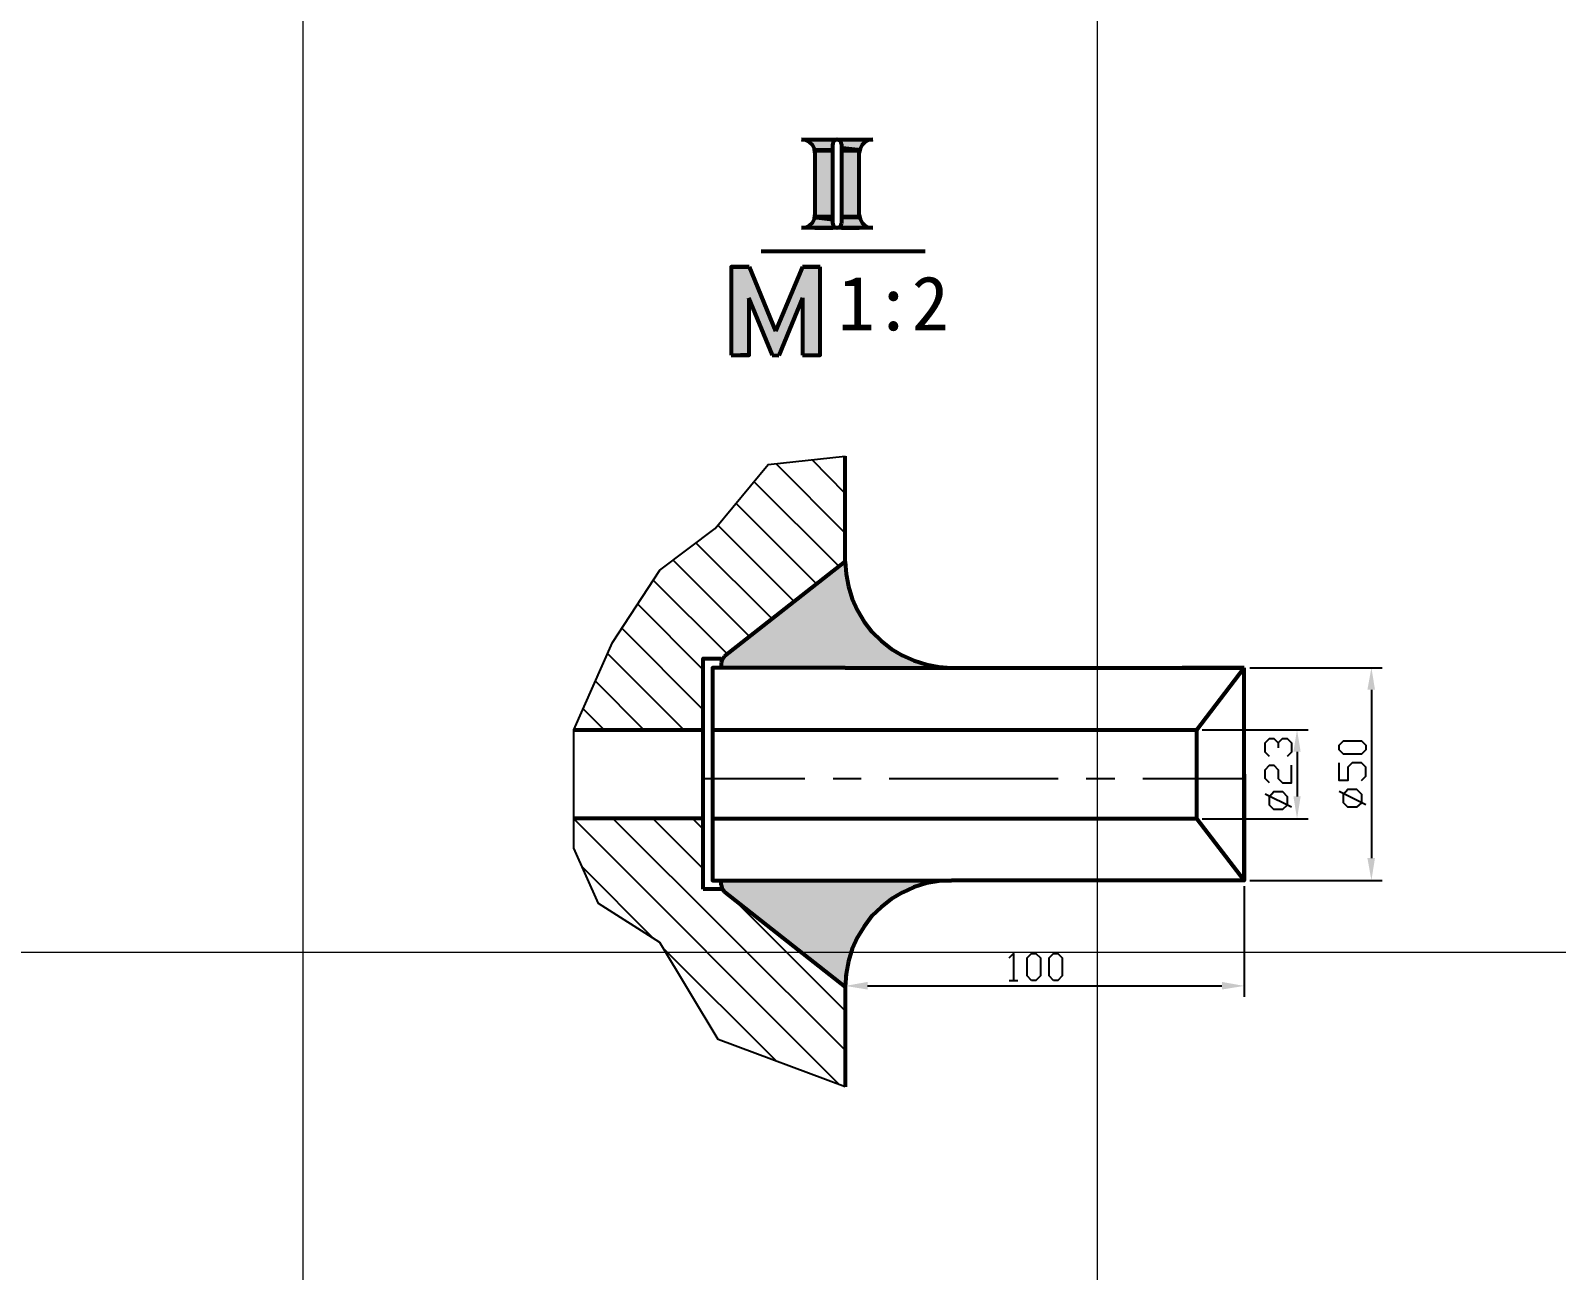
# Model space of a CAD drawing. Header units: millimetres. Extents: x 0 to 841, y 0 to 1189.
# Drawn here: x 391.6 to 553.2, y 798.6 to 929.9 of the extents above; entities that cross this region are included whole.
import ezdxf

# ---------------------------------------------------------------- set-up
doc = ezdxf.new("R2010")
doc.units = ezdxf.units.MM
doc.layers.add('C00-00-00', color=7, linetype='Continuous')
doc.layers.add('CBF-BF-BF', color=7, linetype='Continuous', true_color=0xbfbfbf)

msp = doc.modelspace()

# ---------------------------------------------------------------- hatches: boundary and pattern name
at = {"layer": 'C00-00-00'}
h = msp.add_hatch(color=256, dxfattribs=at)
h.dxf.hatch_style = 2
h.paths.add_polyline_path([(473.286667, 918.363106), (476.969667, 918.363106), (473.371333, 918.363106)])
h = msp.add_hatch(color=256, dxfattribs=at)
h.dxf.hatch_style = 2
h.paths.add_polyline_path([(473.286667, 918.363106), (477.054333, 918.363106), (476.969667, 918.363106)])
h = msp.add_hatch(color=256, dxfattribs=at)
h.dxf.hatch_style = 2
h.paths.add_polyline_path([(473.371333, 918.363106), (476.927333, 918.363106), (473.540667, 918.363106)])
h = msp.add_hatch(color=256, dxfattribs=at)
h.dxf.hatch_style = 2
h.paths.add_polyline_path([(473.371333, 918.363106), (476.969667, 918.363106), (476.927333, 918.363106)])
h = msp.add_hatch(color=256, dxfattribs=at)
h.dxf.hatch_style = 2
h.paths.add_polyline_path([(473.540667, 918.363106), (476.885, 918.363106), (473.583, 918.363106)])
h = msp.add_hatch(color=256, dxfattribs=at)
h.dxf.hatch_style = 2
h.paths.add_polyline_path([(473.540667, 918.363106), (476.927333, 918.363106), (476.885, 918.363106)])
h = msp.add_hatch(color=256, dxfattribs=at)
h.dxf.hatch_style = 2
h.paths.add_polyline_path([(473.583, 918.363106), (476.800333, 918.320772), (473.71, 918.320772)])
h = msp.add_hatch(color=256, dxfattribs=at)
h.dxf.hatch_style = 2
h.paths.add_polyline_path([(473.583, 918.363106), (476.885, 918.363106), (476.800333, 918.320772)])
h = msp.add_hatch(color=256, dxfattribs=at)
h.dxf.hatch_style = 2
h.paths.add_polyline_path([(473.71, 918.320772), (476.800333, 918.278439), (473.794667, 918.278439)])
h = msp.add_hatch(color=256, dxfattribs=at)
h.dxf.hatch_style = 2
h.paths.add_polyline_path([(473.71, 918.320772), (476.800333, 918.320772), (476.800333, 918.278439)])
h = msp.add_hatch(color=256, dxfattribs=at)
h.dxf.hatch_style = 2
h.paths.add_polyline_path([(473.794667, 918.278439), (476.758, 918.278439), (473.837, 918.278439)])
h = msp.add_hatch(color=256, dxfattribs=at)
h.dxf.hatch_style = 2
h.paths.add_polyline_path([(473.794667, 918.278439), (476.800333, 918.278439), (476.758, 918.278439)])
h = msp.add_hatch(color=256, dxfattribs=at)
h.dxf.hatch_style = 2
h.paths.add_polyline_path([(473.837, 918.278439), (476.673333, 918.193772), (473.964, 918.193772)])
h = msp.add_hatch(color=256, dxfattribs=at)
h.dxf.hatch_style = 2
h.paths.add_polyline_path([(473.837, 918.278439), (476.758, 918.278439), (476.673333, 918.193772)])
h = msp.add_hatch(color=256, dxfattribs=at)
h.dxf.hatch_style = 2
h.paths.add_polyline_path([(473.964, 918.193772), (476.673333, 918.193772), (474.006333, 918.193772)])
h = msp.add_hatch(color=256, dxfattribs=at)
h.dxf.hatch_style = 2
h.paths.add_polyline_path([(473.964, 918.193772), (476.673333, 918.193772)])
h = msp.add_hatch(color=256, dxfattribs=at)
h.dxf.hatch_style = 2
h.paths.add_polyline_path([(474.006333, 918.193772), (476.631, 918.151439), (474.048667, 918.151439)])
h = msp.add_hatch(color=256, dxfattribs=at)
h.dxf.hatch_style = 2
h.paths.add_polyline_path([(474.006333, 918.193772), (476.673333, 918.193772), (476.631, 918.151439)])
h = msp.add_hatch(color=256, dxfattribs=at)
h.dxf.hatch_style = 2
h.paths.add_polyline_path([(474.048667, 918.151439), (476.588667, 918.066772), (474.175667, 918.066772)])
h = msp.add_hatch(color=256, dxfattribs=at)
h.dxf.hatch_style = 2
h.paths.add_polyline_path([(474.048667, 918.151439), (476.631, 918.151439), (476.588667, 918.066772)])
h = msp.add_hatch(color=256, dxfattribs=at)
h.dxf.hatch_style = 2
h.paths.add_polyline_path([(474.175667, 918.066772), (476.588667, 918.066772), (474.218, 918.066772)])
h = msp.add_hatch(color=256, dxfattribs=at)
h.dxf.hatch_style = 2
h.paths.add_polyline_path([(474.175667, 918.066772), (476.588667, 918.066772)])
h = msp.add_hatch(color=256, dxfattribs=at)
h.dxf.hatch_style = 2
h.paths.add_polyline_path([(474.218, 918.066772), (476.588667, 917.982106), (474.260333, 917.982106)])
h = msp.add_hatch(color=256, dxfattribs=at)
h.dxf.hatch_style = 2
h.paths.add_polyline_path([(474.218, 918.066772), (476.588667, 918.066772), (476.588667, 917.982106)])
h = msp.add_hatch(color=256, dxfattribs=at)
h.dxf.hatch_style = 2
h.paths.add_polyline_path([(474.260333, 917.982106), (476.588667, 917.897439), (474.345, 917.897439)])
h = msp.add_hatch(color=256, dxfattribs=at)
h.dxf.hatch_style = 2
h.paths.add_polyline_path([(474.260333, 917.982106), (476.588667, 917.982106), (476.588667, 917.897439)])
h = msp.add_hatch(color=256, dxfattribs=at)
h.dxf.hatch_style = 2
h.paths.add_polyline_path([(474.345, 917.897439), (476.588667, 917.897439), (474.387333, 917.897439)])
h = msp.add_hatch(color=256, dxfattribs=at)
h.dxf.hatch_style = 2
h.paths.add_polyline_path([(474.345, 917.897439), (476.588667, 917.897439)])
h = msp.add_hatch(color=256, dxfattribs=at)
h.dxf.hatch_style = 2
h.paths.add_polyline_path([(474.387333, 917.897439), (476.588667, 917.685772), (474.514333, 917.685772)])
h = msp.add_hatch(color=256, dxfattribs=at)
h.dxf.hatch_style = 2
h.paths.add_polyline_path([(474.387333, 917.897439), (476.588667, 917.897439), (476.588667, 917.685772)])
h = msp.add_hatch(color=256, dxfattribs=at)
h.dxf.hatch_style = 2
h.paths.add_polyline_path([(474.514333, 917.685772), (476.588667, 917.474106), (474.599, 917.474106)])
h = msp.add_hatch(color=256, dxfattribs=at)
h.dxf.hatch_style = 2
h.paths.add_polyline_path([(474.514333, 917.685772), (476.588667, 917.685772), (476.588667, 917.474106)])
h = msp.add_hatch(color=256, dxfattribs=at)
h.dxf.hatch_style = 2
h.paths.add_polyline_path([(477.054333, 918.363106), (480.737333, 918.363106), (477.139, 918.363106)])
h = msp.add_hatch(color=256, dxfattribs=at)
h.dxf.hatch_style = 2
h.paths.add_polyline_path([(477.054333, 918.363106), (480.822, 918.363106), (480.737333, 918.363106)])
h = msp.add_hatch(color=256, dxfattribs=at)
h.dxf.hatch_style = 2
h.paths.add_polyline_path([(477.139, 918.363106), (480.568, 918.363106), (477.181333, 918.363106)])
h = msp.add_hatch(color=256, dxfattribs=at)
h.dxf.hatch_style = 2
h.paths.add_polyline_path([(477.139, 918.363106), (480.737333, 918.363106), (480.568, 918.363106)])
h = msp.add_hatch(color=256, dxfattribs=at)
h.dxf.hatch_style = 2
h.paths.add_polyline_path([(477.181333, 918.363106), (480.525667, 918.363106), (477.223667, 918.363106)])
h = msp.add_hatch(color=256, dxfattribs=at)
h.dxf.hatch_style = 2
h.paths.add_polyline_path([(477.181333, 918.363106), (480.568, 918.363106), (480.525667, 918.363106)])
h = msp.add_hatch(color=256, dxfattribs=at)
h.dxf.hatch_style = 2
h.paths.add_polyline_path([(477.223667, 918.363106), (480.398667, 918.320772), (477.266, 918.320772)])
h = msp.add_hatch(color=256, dxfattribs=at)
h.dxf.hatch_style = 2
h.paths.add_polyline_path([(477.223667, 918.363106), (480.525667, 918.363106), (480.398667, 918.320772)])
h = msp.add_hatch(color=256, dxfattribs=at)
h.dxf.hatch_style = 2
h.paths.add_polyline_path([(477.266, 918.320772), (480.314, 918.278439), (477.308333, 918.278439)])
h = msp.add_hatch(color=256, dxfattribs=at)
h.dxf.hatch_style = 2
h.paths.add_polyline_path([(477.266, 918.320772), (480.398667, 918.320772), (480.314, 918.278439)])
h = msp.add_hatch(color=256, dxfattribs=at)
h.dxf.hatch_style = 2
h.paths.add_polyline_path([(477.308333, 918.278439), (480.271667, 918.278439), (477.350667, 918.278439)])
h = msp.add_hatch(color=256, dxfattribs=at)
h.dxf.hatch_style = 2
h.paths.add_polyline_path([(477.308333, 918.278439), (480.314, 918.278439), (480.271667, 918.278439)])
h = msp.add_hatch(color=256, dxfattribs=at)
h.dxf.hatch_style = 2
h.paths.add_polyline_path([(477.350667, 918.278439), (480.144667, 918.193772), (477.393, 918.193772)])
h = msp.add_hatch(color=256, dxfattribs=at)
h.dxf.hatch_style = 2
h.paths.add_polyline_path([(477.350667, 918.278439), (480.271667, 918.278439), (480.144667, 918.193772)])
h = msp.add_hatch(color=256, dxfattribs=at)
h.dxf.hatch_style = 2
h.paths.add_polyline_path([(477.393, 918.193772), (480.102333, 918.193772), (477.435333, 918.193772)])
h = msp.add_hatch(color=256, dxfattribs=at)
h.dxf.hatch_style = 2
h.paths.add_polyline_path([(477.393, 918.193772), (480.144667, 918.193772), (480.102333, 918.193772)])
h = msp.add_hatch(color=256, dxfattribs=at)
h.dxf.hatch_style = 2
h.paths.add_polyline_path([(477.435333, 918.193772), (480.017667, 918.151439), (477.435333, 918.151439)])
h = msp.add_hatch(color=256, dxfattribs=at)
h.dxf.hatch_style = 2
h.paths.add_polyline_path([(477.435333, 918.193772), (480.102333, 918.193772), (480.017667, 918.151439)])
h = msp.add_hatch(color=256, dxfattribs=at)
h.dxf.hatch_style = 2
h.paths.add_polyline_path([(477.435333, 918.151439), (479.933, 918.066772), (477.477667, 918.066772)])
h = msp.add_hatch(color=256, dxfattribs=at)
h.dxf.hatch_style = 2
h.paths.add_polyline_path([(477.435333, 918.151439), (480.017667, 918.151439), (479.933, 918.066772)])
h = msp.add_hatch(color=256, dxfattribs=at)
h.dxf.hatch_style = 2
h.paths.add_polyline_path([(477.477667, 918.066772), (479.890667, 918.066772)])
h = msp.add_hatch(color=256, dxfattribs=at)
h.dxf.hatch_style = 2
h.paths.add_polyline_path([(477.477667, 918.066772), (479.933, 918.066772), (479.890667, 918.066772)])
h = msp.add_hatch(color=256, dxfattribs=at)
h.dxf.hatch_style = 2
h.paths.add_polyline_path([(477.477667, 918.066772), (479.848333, 917.982106), (477.52, 917.982106)])
h = msp.add_hatch(color=256, dxfattribs=at)
h.dxf.hatch_style = 2
h.paths.add_polyline_path([(477.477667, 918.066772), (479.890667, 918.066772), (479.848333, 917.982106)])
h = msp.add_hatch(color=256, dxfattribs=at)
h.dxf.hatch_style = 2
h.paths.add_polyline_path([(477.52, 917.982106), (479.763667, 917.897439), (477.52, 917.897439)])
h = msp.add_hatch(color=256, dxfattribs=at)
h.dxf.hatch_style = 2
h.paths.add_polyline_path([(477.52, 917.982106), (479.848333, 917.982106), (479.763667, 917.897439)])
h = msp.add_hatch(color=256, dxfattribs=at)
h.dxf.hatch_style = 2
h.paths.add_polyline_path([(477.52, 917.897439), (479.721333, 917.897439)])
h = msp.add_hatch(color=256, dxfattribs=at)
h.dxf.hatch_style = 2
h.paths.add_polyline_path([(477.52, 917.897439), (479.763667, 917.897439), (479.721333, 917.897439)])
h = msp.add_hatch(color=256, dxfattribs=at)
h.dxf.hatch_style = 2
h.paths.add_polyline_path([(477.52, 917.897439), (479.594333, 917.685772), (477.52, 917.685772)])
h = msp.add_hatch(color=256, dxfattribs=at)
h.dxf.hatch_style = 2
h.paths.add_polyline_path([(477.52, 917.897439), (479.721333, 917.897439), (479.594333, 917.685772)])
h = msp.add_hatch(color=256, dxfattribs=at)
h.dxf.hatch_style = 2
h.paths.add_polyline_path([(477.52, 917.685772), (479.467333, 917.474106), (477.52, 917.474106)])
h = msp.add_hatch(color=256, dxfattribs=at)
h.dxf.hatch_style = 2
h.paths.add_polyline_path([(477.52, 917.685772), (479.594333, 917.685772), (479.467333, 917.474106)])
h = msp.add_hatch(color=256, dxfattribs=at)
h.dxf.hatch_style = 2
h.paths.add_polyline_path([(474.599, 917.474106), (476.588667, 917.220106), (474.683667, 917.220106)])
h = msp.add_hatch(color=256, dxfattribs=at)
h.dxf.hatch_style = 2
h.paths.add_polyline_path([(474.599, 917.474106), (476.588667, 917.474106), (476.588667, 917.220106)])
h = msp.add_hatch(color=256, dxfattribs=at)
h.dxf.hatch_style = 2
h.paths.add_polyline_path([(474.683667, 917.220106), (476.588667, 916.966106), (474.683667, 916.966106)])
h = msp.add_hatch(color=256, dxfattribs=at)
h.dxf.hatch_style = 2
h.paths.add_polyline_path([(474.683667, 917.220106), (476.588667, 917.220106), (476.588667, 916.966106)])
h = msp.add_hatch(color=256, dxfattribs=at)
h.dxf.hatch_style = 2
h.paths.add_polyline_path([(474.683667, 916.966106), (476.588667, 910.404439), (474.683667, 910.404439)])
h = msp.add_hatch(color=256, dxfattribs=at)
h.dxf.hatch_style = 2
h.paths.add_polyline_path([(474.683667, 916.966106), (476.588667, 916.966106), (476.588667, 910.404439)])
h = msp.add_hatch(color=256, dxfattribs=at)
h.dxf.hatch_style = 2
h.paths.add_polyline_path([(477.52, 917.474106), (479.425, 917.220106), (477.52, 917.220106)])
h = msp.add_hatch(color=256, dxfattribs=at)
h.dxf.hatch_style = 2
h.paths.add_polyline_path([(477.52, 917.474106), (479.467333, 917.474106), (479.425, 917.220106)])
h = msp.add_hatch(color=256, dxfattribs=at)
h.dxf.hatch_style = 2
h.paths.add_polyline_path([(477.52, 917.220106), (479.382667, 916.966106), (477.52, 916.966106)])
h = msp.add_hatch(color=256, dxfattribs=at)
h.dxf.hatch_style = 2
h.paths.add_polyline_path([(477.52, 917.220106), (479.425, 917.220106), (479.382667, 916.966106)])
h = msp.add_hatch(color=256, dxfattribs=at)
h.dxf.hatch_style = 2
h.paths.add_polyline_path([(477.52, 916.966106), (479.382667, 910.404439), (477.52, 910.404439)])
h = msp.add_hatch(color=256, dxfattribs=at)
h.dxf.hatch_style = 2
h.paths.add_polyline_path([(477.52, 916.966106), (479.382667, 916.966106), (479.382667, 910.404439)])
h = msp.add_hatch(color=256, dxfattribs=at)
h.dxf.hatch_style = 2
h.paths.add_polyline_path([(474.514333, 909.684772), (476.588667, 909.515439), (474.387333, 909.515439)])
h = msp.add_hatch(color=256, dxfattribs=at)
h.dxf.hatch_style = 2
h.paths.add_polyline_path([(474.599, 909.938772), (476.588667, 909.684772), (474.514333, 909.684772)])
h = msp.add_hatch(color=256, dxfattribs=at)
h.dxf.hatch_style = 2
h.paths.add_polyline_path([(474.514333, 909.684772), (476.588667, 909.684772), (476.588667, 909.515439)])
h = msp.add_hatch(color=256, dxfattribs=at)
h.dxf.hatch_style = 2
h.paths.add_polyline_path([(474.683667, 910.150439), (476.588667, 909.938772), (474.599, 909.938772)])
h = msp.add_hatch(color=256, dxfattribs=at)
h.dxf.hatch_style = 2
h.paths.add_polyline_path([(474.599, 909.938772), (476.588667, 909.938772), (476.588667, 909.684772)])
h = msp.add_hatch(color=256, dxfattribs=at)
h.dxf.hatch_style = 2
h.paths.add_polyline_path([(474.683667, 910.404439), (476.588667, 910.150439), (474.683667, 910.150439)])
h = msp.add_hatch(color=256, dxfattribs=at)
h.dxf.hatch_style = 2
h.paths.add_polyline_path([(474.683667, 910.404439), (476.588667, 910.404439), (476.588667, 910.150439)])
h = msp.add_hatch(color=256, dxfattribs=at)
h.dxf.hatch_style = 2
h.paths.add_polyline_path([(474.683667, 910.150439), (476.588667, 910.150439), (476.588667, 909.938772)])
h = msp.add_hatch(color=256, dxfattribs=at)
h.dxf.hatch_style = 2
h.paths.add_polyline_path([(477.52, 910.404439), (479.425, 910.150439), (477.52, 910.150439)])
h = msp.add_hatch(color=256, dxfattribs=at)
h.dxf.hatch_style = 2
h.paths.add_polyline_path([(477.52, 910.404439), (479.382667, 910.404439), (479.425, 910.150439)])
h = msp.add_hatch(color=256, dxfattribs=at)
h.dxf.hatch_style = 2
h.paths.add_polyline_path([(477.52, 910.150439), (479.467333, 909.938772), (477.52, 909.938772)])
h = msp.add_hatch(color=256, dxfattribs=at)
h.dxf.hatch_style = 2
h.paths.add_polyline_path([(477.52, 910.150439), (479.425, 910.150439), (479.467333, 909.938772)])
h = msp.add_hatch(color=256, dxfattribs=at)
h.dxf.hatch_style = 2
h.paths.add_polyline_path([(477.52, 909.938772), (479.594333, 909.684772), (477.52, 909.684772)])
h = msp.add_hatch(color=256, dxfattribs=at)
h.dxf.hatch_style = 2
h.paths.add_polyline_path([(477.52, 909.938772), (479.467333, 909.938772), (479.594333, 909.684772)])
h = msp.add_hatch(color=256, dxfattribs=at)
h.dxf.hatch_style = 2
h.paths.add_polyline_path([(477.52, 909.684772), (479.721333, 909.515439), (477.52, 909.515439)])
h = msp.add_hatch(color=256, dxfattribs=at)
h.dxf.hatch_style = 2
h.paths.add_polyline_path([(477.52, 909.684772), (479.594333, 909.684772), (479.721333, 909.515439)])
h = msp.add_hatch(color=256, dxfattribs=at)
h.dxf.hatch_style = 2
h.paths.add_polyline_path([(473.371333, 909.007439), (477.054333, 909.007439), (473.286667, 909.007439)])
h = msp.add_hatch(color=256, dxfattribs=at)
h.dxf.hatch_style = 2
h.paths.add_polyline_path([(473.540667, 909.007439), (476.969667, 909.007439), (473.371333, 909.007439)])
h = msp.add_hatch(color=256, dxfattribs=at)
h.dxf.hatch_style = 2
h.paths.add_polyline_path([(473.371333, 909.007439), (476.969667, 909.007439), (477.054333, 909.007439)])
h = msp.add_hatch(color=256, dxfattribs=at)
h.dxf.hatch_style = 2
h.paths.add_polyline_path([(473.583, 909.007439), (476.927333, 909.007439), (473.540667, 909.007439)])
h = msp.add_hatch(color=256, dxfattribs=at)
h.dxf.hatch_style = 2
h.paths.add_polyline_path([(473.540667, 909.007439), (476.927333, 909.007439), (476.969667, 909.007439)])
h = msp.add_hatch(color=256, dxfattribs=at)
h.dxf.hatch_style = 2
h.paths.add_polyline_path([(473.71, 909.049772), (476.885, 909.007439), (473.583, 909.007439)])
h = msp.add_hatch(color=256, dxfattribs=at)
h.dxf.hatch_style = 2
h.paths.add_polyline_path([(473.583, 909.007439), (476.885, 909.007439), (476.927333, 909.007439)])
h = msp.add_hatch(color=256, dxfattribs=at)
h.dxf.hatch_style = 2
h.paths.add_polyline_path([(473.794667, 909.092106), (476.800333, 909.049772), (473.71, 909.049772)])
h = msp.add_hatch(color=256, dxfattribs=at)
h.dxf.hatch_style = 2
h.paths.add_polyline_path([(473.71, 909.049772), (476.800333, 909.049772), (476.885, 909.007439)])
h = msp.add_hatch(color=256, dxfattribs=at)
h.dxf.hatch_style = 2
h.paths.add_polyline_path([(473.837, 909.092106), (476.800333, 909.092106), (473.794667, 909.092106)])
h = msp.add_hatch(color=256, dxfattribs=at)
h.dxf.hatch_style = 2
h.paths.add_polyline_path([(473.794667, 909.092106), (476.800333, 909.092106), (476.800333, 909.049772)])
h = msp.add_hatch(color=256, dxfattribs=at)
h.dxf.hatch_style = 2
h.paths.add_polyline_path([(473.964, 909.176772), (476.758, 909.092106), (473.837, 909.092106)])
h = msp.add_hatch(color=256, dxfattribs=at)
h.dxf.hatch_style = 2
h.paths.add_polyline_path([(473.837, 909.092106), (476.758, 909.092106), (476.800333, 909.092106)])
h = msp.add_hatch(color=256, dxfattribs=at)
h.dxf.hatch_style = 2
h.paths.add_polyline_path([(474.006333, 909.176772), (476.673333, 909.176772), (473.964, 909.176772)])
h = msp.add_hatch(color=256, dxfattribs=at)
h.dxf.hatch_style = 2
h.paths.add_polyline_path([(473.964, 909.176772), (476.673333, 909.176772), (476.758, 909.092106)])
h = msp.add_hatch(color=256, dxfattribs=at)
h.dxf.hatch_style = 2
h.paths.add_polyline_path([(474.048667, 909.219106), (476.673333, 909.176772), (474.006333, 909.176772)])
h = msp.add_hatch(color=256, dxfattribs=at)
h.dxf.hatch_style = 2
h.paths.add_polyline_path([(474.006333, 909.176772), (476.673333, 909.176772)])
h = msp.add_hatch(color=256, dxfattribs=at)
h.dxf.hatch_style = 2
h.paths.add_polyline_path([(474.175667, 909.303772), (476.631, 909.219106), (474.048667, 909.219106)])
h = msp.add_hatch(color=256, dxfattribs=at)
h.dxf.hatch_style = 2
h.paths.add_polyline_path([(474.048667, 909.219106), (476.631, 909.219106), (476.673333, 909.176772)])
h = msp.add_hatch(color=256, dxfattribs=at)
h.dxf.hatch_style = 2
h.paths.add_polyline_path([(474.218, 909.303772), (476.588667, 909.303772), (474.175667, 909.303772)])
h = msp.add_hatch(color=256, dxfattribs=at)
h.dxf.hatch_style = 2
h.paths.add_polyline_path([(474.175667, 909.303772), (476.588667, 909.303772), (476.631, 909.219106)])
h = msp.add_hatch(color=256, dxfattribs=at)
h.dxf.hatch_style = 2
h.paths.add_polyline_path([(474.260333, 909.388439), (476.588667, 909.303772), (474.218, 909.303772)])
h = msp.add_hatch(color=256, dxfattribs=at)
h.dxf.hatch_style = 2
h.paths.add_polyline_path([(474.218, 909.303772), (476.588667, 909.303772)])
h = msp.add_hatch(color=256, dxfattribs=at)
h.dxf.hatch_style = 2
h.paths.add_polyline_path([(474.345, 909.473106), (476.588667, 909.388439), (474.260333, 909.388439)])
h = msp.add_hatch(color=256, dxfattribs=at)
h.dxf.hatch_style = 2
h.paths.add_polyline_path([(474.260333, 909.388439), (476.588667, 909.388439), (476.588667, 909.303772)])
h = msp.add_hatch(color=256, dxfattribs=at)
h.dxf.hatch_style = 2
h.paths.add_polyline_path([(474.387333, 909.515439), (476.588667, 909.473106), (474.345, 909.473106)])
h = msp.add_hatch(color=256, dxfattribs=at)
h.dxf.hatch_style = 2
h.paths.add_polyline_path([(474.345, 909.473106), (476.588667, 909.473106), (476.588667, 909.388439)])
h = msp.add_hatch(color=256, dxfattribs=at)
h.dxf.hatch_style = 2
h.paths.add_polyline_path([(474.387333, 909.515439), (476.588667, 909.515439), (476.588667, 909.473106)])
h = msp.add_hatch(color=256, dxfattribs=at)
h.dxf.hatch_style = 2
h.paths.add_polyline_path([(477.139, 909.007439), (480.822, 909.007439), (477.054333, 909.007439)])
h = msp.add_hatch(color=256, dxfattribs=at)
h.dxf.hatch_style = 2
h.paths.add_polyline_path([(477.181333, 909.007439), (480.737333, 909.007439), (477.139, 909.007439)])
h = msp.add_hatch(color=256, dxfattribs=at)
h.dxf.hatch_style = 2
h.paths.add_polyline_path([(477.139, 909.007439), (480.737333, 909.007439), (480.822, 909.007439)])
h = msp.add_hatch(color=256, dxfattribs=at)
h.dxf.hatch_style = 2
h.paths.add_polyline_path([(477.223667, 909.007439), (480.568, 909.007439), (477.181333, 909.007439)])
h = msp.add_hatch(color=256, dxfattribs=at)
h.dxf.hatch_style = 2
h.paths.add_polyline_path([(477.181333, 909.007439), (480.568, 909.007439), (480.737333, 909.007439)])
h = msp.add_hatch(color=256, dxfattribs=at)
h.dxf.hatch_style = 2
h.paths.add_polyline_path([(477.266, 909.049772), (480.525667, 909.007439), (477.223667, 909.007439)])
h = msp.add_hatch(color=256, dxfattribs=at)
h.dxf.hatch_style = 2
h.paths.add_polyline_path([(477.223667, 909.007439), (480.525667, 909.007439), (480.568, 909.007439)])
h = msp.add_hatch(color=256, dxfattribs=at)
h.dxf.hatch_style = 2
h.paths.add_polyline_path([(477.308333, 909.092106), (480.398667, 909.049772), (477.266, 909.049772)])
h = msp.add_hatch(color=256, dxfattribs=at)
h.dxf.hatch_style = 2
h.paths.add_polyline_path([(477.266, 909.049772), (480.398667, 909.049772), (480.525667, 909.007439)])
h = msp.add_hatch(color=256, dxfattribs=at)
h.dxf.hatch_style = 2
h.paths.add_polyline_path([(477.350667, 909.092106), (480.314, 909.092106), (477.308333, 909.092106)])
h = msp.add_hatch(color=256, dxfattribs=at)
h.dxf.hatch_style = 2
h.paths.add_polyline_path([(477.308333, 909.092106), (480.314, 909.092106), (480.398667, 909.049772)])
h = msp.add_hatch(color=256, dxfattribs=at)
h.dxf.hatch_style = 2
h.paths.add_polyline_path([(477.393, 909.176772), (480.271667, 909.092106), (477.350667, 909.092106)])
h = msp.add_hatch(color=256, dxfattribs=at)
h.dxf.hatch_style = 2
h.paths.add_polyline_path([(477.350667, 909.092106), (480.271667, 909.092106), (480.314, 909.092106)])
h = msp.add_hatch(color=256, dxfattribs=at)
h.dxf.hatch_style = 2
h.paths.add_polyline_path([(477.435333, 909.176772), (480.144667, 909.176772), (477.393, 909.176772)])
h = msp.add_hatch(color=256, dxfattribs=at)
h.dxf.hatch_style = 2
h.paths.add_polyline_path([(477.393, 909.176772), (480.144667, 909.176772), (480.271667, 909.092106)])
h = msp.add_hatch(color=256, dxfattribs=at)
h.dxf.hatch_style = 2
h.paths.add_polyline_path([(477.477667, 909.303772), (480.017667, 909.219106), (477.435333, 909.219106)])
h = msp.add_hatch(color=256, dxfattribs=at)
h.dxf.hatch_style = 2
h.paths.add_polyline_path([(477.435333, 909.219106), (480.102333, 909.176772), (477.435333, 909.176772)])
h = msp.add_hatch(color=256, dxfattribs=at)
h.dxf.hatch_style = 2
h.paths.add_polyline_path([(477.435333, 909.219106), (480.017667, 909.219106), (480.102333, 909.176772)])
h = msp.add_hatch(color=256, dxfattribs=at)
h.dxf.hatch_style = 2
h.paths.add_polyline_path([(477.435333, 909.176772), (480.102333, 909.176772), (480.144667, 909.176772)])
h = msp.add_hatch(color=256, dxfattribs=at)
h.dxf.hatch_style = 2
h.paths.add_polyline_path([(477.52, 909.388439), (479.890667, 909.303772), (477.477667, 909.303772)])
h = msp.add_hatch(color=256, dxfattribs=at)
h.dxf.hatch_style = 2
h.paths.add_polyline_path([(477.477667, 909.303772), (479.933, 909.303772)])
h = msp.add_hatch(color=256, dxfattribs=at)
h.dxf.hatch_style = 2
h.paths.add_polyline_path([(477.477667, 909.303772), (479.890667, 909.303772), (479.933, 909.303772)])
h = msp.add_hatch(color=256, dxfattribs=at)
h.dxf.hatch_style = 2
h.paths.add_polyline_path([(477.477667, 909.303772), (479.933, 909.303772), (480.017667, 909.219106)])
h = msp.add_hatch(color=256, dxfattribs=at)
h.dxf.hatch_style = 2
h.paths.add_polyline_path([(477.52, 909.515439), (479.763667, 909.473106), (477.52, 909.473106)])
h = msp.add_hatch(color=256, dxfattribs=at)
h.dxf.hatch_style = 2
h.paths.add_polyline_path([(477.52, 909.515439), (479.721333, 909.515439), (479.763667, 909.473106)])
h = msp.add_hatch(color=256, dxfattribs=at)
h.dxf.hatch_style = 2
h.paths.add_polyline_path([(477.52, 909.473106), (479.848333, 909.388439), (477.52, 909.388439)])
h = msp.add_hatch(color=256, dxfattribs=at)
h.dxf.hatch_style = 2
h.paths.add_polyline_path([(477.52, 909.473106), (479.763667, 909.473106), (479.848333, 909.388439)])
h = msp.add_hatch(color=256, dxfattribs=at)
h.dxf.hatch_style = 2
h.paths.add_polyline_path([(477.52, 909.388439), (479.848333, 909.388439), (479.890667, 909.303772)])
h = msp.add_hatch(color=256, dxfattribs=at)
h.dxf.hatch_style = 2
h.paths.add_polyline_path([(465.836, 904.901106), (469.138, 901.472106), (465.836, 901.472106)])
h = msp.add_hatch(color=256, dxfattribs=at)
h.dxf.hatch_style = 2
h.paths.add_polyline_path([(465.836, 904.901106), (467.741, 904.901106), (469.138, 901.472106)])
h = msp.add_hatch(color=256, dxfattribs=at)
h.dxf.hatch_style = 2
h.paths.add_polyline_path([(473.371333, 904.901106), (475.234, 901.599106), (471.974333, 901.599106)])
h = msp.add_hatch(color=256, dxfattribs=at)
h.dxf.hatch_style = 2
h.paths.add_polyline_path([(473.371333, 904.901106), (475.234, 904.901106), (475.234, 901.599106)])
h = msp.add_hatch(color=256, dxfattribs=at)
h.dxf.hatch_style = 2
h.paths.add_polyline_path([(471.974333, 901.599106), (471.932, 898.085439), (470.535, 898.085439)])
h = msp.add_hatch(color=256, dxfattribs=at)
h.dxf.hatch_style = 2
h.paths.add_polyline_path([(471.974333, 901.599106), (473.371333, 901.599106), (471.932, 898.085439)])
h = msp.add_hatch(color=256, dxfattribs=at)
h.dxf.hatch_style = 2
h.paths.add_polyline_path([(473.371333, 901.599106), (475.234, 895.545439), (473.371333, 895.545439)])
h = msp.add_hatch(color=256, dxfattribs=at)
h.dxf.hatch_style = 2
h.paths.add_polyline_path([(473.371333, 901.599106), (475.234, 901.599106), (475.234, 895.545439)])
h = msp.add_hatch(color=256, dxfattribs=at)
h.dxf.hatch_style = 2
h.paths.add_polyline_path([(465.836, 901.472106), (467.741, 895.545439), (465.836, 895.545439)])
h = msp.add_hatch(color=256, dxfattribs=at)
h.dxf.hatch_style = 2
h.paths.add_polyline_path([(465.836, 901.472106), (467.741, 901.472106), (467.741, 895.545439)])
h = msp.add_hatch(color=256, dxfattribs=at)
h.dxf.hatch_style = 2
h.paths.add_polyline_path([(467.741, 901.472106), (470.535, 898.085439), (469.138, 898.085439)])
h = msp.add_hatch(color=256, dxfattribs=at)
h.dxf.hatch_style = 2
h.paths.add_polyline_path([(467.741, 901.472106), (469.138, 901.472106), (470.535, 898.085439)])
h = msp.add_hatch(color=256, dxfattribs=at)
h.dxf.hatch_style = 2
h.paths.add_polyline_path([(469.138, 898.085439), (470.916, 895.545439), (470.154, 895.545439)])
h = msp.add_hatch(color=256, dxfattribs=at)
h.dxf.hatch_style = 2
h.paths.add_polyline_path([(469.138, 898.085439), (471.932, 898.085439), (470.916, 895.545439)])
h = msp.add_hatch(color=256, dxfattribs=at)
h.dxf.hatch_style = 2
h.paths.add_polyline_path([(470.154, 895.545439), (470.916, 895.545439), (470.323333, 895.545439)])
h = msp.add_hatch(color=256, dxfattribs=at)
h.dxf.hatch_style = 2
h.paths.add_polyline_path([(470.154, 895.545439), (470.916, 895.545439)])
h = msp.add_hatch(color=256, dxfattribs=at)
h.dxf.hatch_style = 2
h.paths.add_polyline_path([(470.323333, 895.545439), (470.916, 895.545439), (470.873667, 895.503106)])
h = msp.add_hatch(color=256, dxfattribs=at)
h.dxf.hatch_style = 2
h.paths.add_polyline_path([(477.901, 873.701439), (478.028, 871.965772), (475.657333, 871.965772)])
h = msp.add_hatch(color=256, dxfattribs=at)
h.dxf.hatch_style = 2
h.paths.add_polyline_path([(475.657333, 871.965772), (478.451333, 870.230106), (473.456, 870.230106)])
h = msp.add_hatch(color=256, dxfattribs=at)
h.dxf.hatch_style = 2
h.paths.add_polyline_path([(475.657333, 871.965772), (478.028, 871.965772), (478.451333, 870.230106)])
h = msp.add_hatch(color=256, dxfattribs=at)
h.dxf.hatch_style = 2
h.paths.add_polyline_path([(473.456, 870.230106), (479.128667, 868.621439), (471.381667, 868.621439)])
h = msp.add_hatch(color=256, dxfattribs=at)
h.dxf.hatch_style = 2
h.paths.add_polyline_path([(473.456, 870.230106), (478.451333, 870.230106), (479.128667, 868.621439)])
h = msp.add_hatch(color=256, dxfattribs=at)
h.dxf.hatch_style = 2
h.paths.add_polyline_path([(471.381667, 868.621439), (480.06, 867.097439), (469.476667, 867.097439)])
h = msp.add_hatch(color=256, dxfattribs=at)
h.dxf.hatch_style = 2
h.paths.add_polyline_path([(471.381667, 868.621439), (479.128667, 868.621439), (480.06, 867.097439)])
h = msp.add_hatch(color=256, dxfattribs=at)
h.dxf.hatch_style = 2
h.paths.add_polyline_path([(469.476667, 867.097439), (481.203, 865.742772), (467.783333, 865.742772)])
h = msp.add_hatch(color=256, dxfattribs=at)
h.dxf.hatch_style = 2
h.paths.add_polyline_path([(469.476667, 867.097439), (480.06, 867.097439), (481.203, 865.742772)])
h = msp.add_hatch(color=256, dxfattribs=at)
h.dxf.hatch_style = 2
h.paths.add_polyline_path([(466.301667, 864.599772), (484.039333, 863.668439), (465.116333, 863.668439)])
h = msp.add_hatch(color=256, dxfattribs=at)
h.dxf.hatch_style = 2
h.paths.add_polyline_path([(467.783333, 865.742772), (482.557667, 864.599772), (466.301667, 864.599772)])
h = msp.add_hatch(color=256, dxfattribs=at)
h.dxf.hatch_style = 2
h.paths.add_polyline_path([(466.301667, 864.599772), (482.557667, 864.599772), (484.039333, 863.668439)])
h = msp.add_hatch(color=256, dxfattribs=at)
h.dxf.hatch_style = 2
h.paths.add_polyline_path([(467.783333, 865.742772), (481.203, 865.742772), (482.557667, 864.599772)])
h = msp.add_hatch(color=256, dxfattribs=at)
h.dxf.hatch_style = 2
h.paths.add_polyline_path([(464.82, 863.287439), (485.436333, 863.118106), (464.777667, 863.118106)])
h = msp.add_hatch(color=256, dxfattribs=at)
h.dxf.hatch_style = 2
h.paths.add_polyline_path([(464.777667, 863.118106), (485.690333, 862.991106), (464.777667, 862.991106)])
h = msp.add_hatch(color=256, dxfattribs=at)
h.dxf.hatch_style = 2
h.paths.add_polyline_path([(464.777667, 863.118106), (485.436333, 863.118106), (485.690333, 862.991106)])
h = msp.add_hatch(color=256, dxfattribs=at)
h.dxf.hatch_style = 2
h.paths.add_polyline_path([(464.777667, 862.991106), (485.986667, 862.948772), (464.777667, 862.948772)])
h = msp.add_hatch(color=256, dxfattribs=at)
h.dxf.hatch_style = 2
h.paths.add_polyline_path([(464.777667, 862.991106), (485.690333, 862.991106), (485.986667, 862.948772)])
h = msp.add_hatch(color=256, dxfattribs=at)
h.dxf.hatch_style = 2
h.paths.add_polyline_path([(464.777667, 862.948772), (487.426, 862.610106), (464.777667, 862.610106)])
h = msp.add_hatch(color=256, dxfattribs=at)
h.dxf.hatch_style = 2
h.paths.add_polyline_path([(464.777667, 862.948772), (485.986667, 862.948772), (487.426, 862.610106)])
h = msp.add_hatch(color=256, dxfattribs=at)
h.dxf.hatch_style = 2
h.paths.add_polyline_path([(464.904667, 863.414439), (485.055333, 863.287439), (464.82, 863.287439)])
h = msp.add_hatch(color=256, dxfattribs=at)
h.dxf.hatch_style = 2
h.paths.add_polyline_path([(464.82, 863.287439), (485.055333, 863.287439), (485.436333, 863.118106)])
h = msp.add_hatch(color=256, dxfattribs=at)
h.dxf.hatch_style = 2
h.paths.add_polyline_path([(464.989333, 863.541439), (484.674333, 863.414439), (464.904667, 863.414439)])
h = msp.add_hatch(color=256, dxfattribs=at)
h.dxf.hatch_style = 2
h.paths.add_polyline_path([(464.904667, 863.414439), (484.674333, 863.414439), (485.055333, 863.287439)])
h = msp.add_hatch(color=256, dxfattribs=at)
h.dxf.hatch_style = 2
h.paths.add_polyline_path([(465.116333, 863.668439), (484.335667, 863.541439), (464.989333, 863.541439)])
h = msp.add_hatch(color=256, dxfattribs=at)
h.dxf.hatch_style = 2
h.paths.add_polyline_path([(464.989333, 863.541439), (484.335667, 863.541439), (484.674333, 863.414439)])
h = msp.add_hatch(color=256, dxfattribs=at)
h.dxf.hatch_style = 2
h.paths.add_polyline_path([(465.116333, 863.668439), (484.081667, 863.668439)])
h = msp.add_hatch(color=256, dxfattribs=at)
h.dxf.hatch_style = 2
h.paths.add_polyline_path([(465.116333, 863.668439), (484.039333, 863.668439), (484.081667, 863.668439)])
h = msp.add_hatch(color=256, dxfattribs=at)
h.dxf.hatch_style = 2
h.paths.add_polyline_path([(465.116333, 863.668439), (484.081667, 863.668439), (484.335667, 863.541439)])
h = msp.add_hatch(color=256, dxfattribs=at)
h.dxf.hatch_style = 2
h.paths.add_polyline_path([(464.777667, 862.610106), (489.161667, 862.440772), (464.777667, 862.440772)])
h = msp.add_hatch(color=256, dxfattribs=at)
h.dxf.hatch_style = 2
h.paths.add_polyline_path([(464.777667, 862.610106), (487.426, 862.610106), (489.161667, 862.440772)])
h = msp.add_hatch(color=256, dxfattribs=at)
h.dxf.hatch_style = 2
h.paths.add_polyline_path([(533.188333, 860.112439), (533.992667, 860.112439), (533.611667, 862.440772)])
h = msp.add_hatch(color=256, dxfattribs=at)
h.dxf.hatch_style = 2
h.paths.add_polyline_path([(525.356667, 853.550772), (526.118667, 853.550772), (525.737667, 855.879106)])
h = msp.add_hatch(color=256, dxfattribs=at)
h.dxf.hatch_style = 2
h.paths.add_polyline_path([(525.356667, 848.809439), (526.118667, 848.809439), (525.737667, 846.438772)])
h = msp.add_hatch(color=256, dxfattribs=at)
h.dxf.hatch_style = 2
h.paths.add_polyline_path([(533.188333, 842.290106), (533.992667, 842.290106), (533.611667, 839.919439)])
h = msp.add_hatch(color=256, dxfattribs=at)
h.dxf.hatch_style = 2
h.paths.add_polyline_path([(464.777667, 839.919439), (487.426, 839.792439), (464.777667, 839.792439)])
h = msp.add_hatch(color=256, dxfattribs=at)
h.dxf.hatch_style = 2
h.paths.add_polyline_path([(464.777667, 839.919439), (489.161667, 839.919439), (487.426, 839.792439)])
h = msp.add_hatch(color=256, dxfattribs=at)
h.dxf.hatch_style = 2
h.paths.add_polyline_path([(464.777667, 839.792439), (485.986667, 839.453772), (464.777667, 839.453772)])
h = msp.add_hatch(color=256, dxfattribs=at)
h.dxf.hatch_style = 2
h.paths.add_polyline_path([(464.777667, 839.792439), (487.426, 839.792439), (485.986667, 839.453772)])
h = msp.add_hatch(color=256, dxfattribs=at)
h.dxf.hatch_style = 2
h.paths.add_polyline_path([(464.777667, 839.453772), (485.690333, 839.369106), (464.777667, 839.369106)])
h = msp.add_hatch(color=256, dxfattribs=at)
h.dxf.hatch_style = 2
h.paths.add_polyline_path([(464.777667, 839.453772), (485.986667, 839.453772), (485.690333, 839.369106)])
h = msp.add_hatch(color=256, dxfattribs=at)
h.dxf.hatch_style = 2
h.paths.add_polyline_path([(464.777667, 839.369106), (485.436333, 839.284439), (464.777667, 839.284439)])
h = msp.add_hatch(color=256, dxfattribs=at)
h.dxf.hatch_style = 2
h.paths.add_polyline_path([(464.777667, 839.369106), (485.690333, 839.369106), (485.436333, 839.284439)])
h = msp.add_hatch(color=256, dxfattribs=at)
h.dxf.hatch_style = 2
h.paths.add_polyline_path([(464.777667, 839.284439), (485.055333, 839.115106), (464.82, 839.115106)])
h = msp.add_hatch(color=256, dxfattribs=at)
h.dxf.hatch_style = 2
h.paths.add_polyline_path([(464.777667, 839.284439), (485.436333, 839.284439), (485.055333, 839.115106)])
h = msp.add_hatch(color=256, dxfattribs=at)
h.dxf.hatch_style = 2
h.paths.add_polyline_path([(464.82, 839.115106), (484.674333, 838.945772), (464.904667, 838.945772)])
h = msp.add_hatch(color=256, dxfattribs=at)
h.dxf.hatch_style = 2
h.paths.add_polyline_path([(464.82, 839.115106), (485.055333, 839.115106), (484.674333, 838.945772)])
h = msp.add_hatch(color=256, dxfattribs=at)
h.dxf.hatch_style = 2
h.paths.add_polyline_path([(464.904667, 838.945772), (484.335667, 838.818772), (464.989333, 838.818772)])
h = msp.add_hatch(color=256, dxfattribs=at)
h.dxf.hatch_style = 2
h.paths.add_polyline_path([(464.904667, 838.945772), (484.674333, 838.945772), (484.335667, 838.818772)])
h = msp.add_hatch(color=256, dxfattribs=at)
h.dxf.hatch_style = 2
h.paths.add_polyline_path([(464.989333, 838.818772), (484.081667, 838.691772), (465.116333, 838.691772)])
h = msp.add_hatch(color=256, dxfattribs=at)
h.dxf.hatch_style = 2
h.paths.add_polyline_path([(464.989333, 838.818772), (484.335667, 838.818772), (484.081667, 838.691772)])
h = msp.add_hatch(color=256, dxfattribs=at)
h.dxf.hatch_style = 2
h.paths.add_polyline_path([(465.116333, 838.691772), (484.039333, 838.691772)])
h = msp.add_hatch(color=256, dxfattribs=at)
h.dxf.hatch_style = 2
h.paths.add_polyline_path([(465.116333, 838.691772), (484.081667, 838.691772), (484.039333, 838.691772)])
h = msp.add_hatch(color=256, dxfattribs=at)
h.dxf.hatch_style = 2
h.paths.add_polyline_path([(465.116333, 838.691772), (482.557667, 837.760439), (466.301667, 837.760439)])
h = msp.add_hatch(color=256, dxfattribs=at)
h.dxf.hatch_style = 2
h.paths.add_polyline_path([(465.116333, 838.691772), (484.039333, 838.691772), (482.557667, 837.760439)])
h = msp.add_hatch(color=256, dxfattribs=at)
h.dxf.hatch_style = 2
h.paths.add_polyline_path([(466.301667, 837.760439), (481.203, 836.617439), (467.783333, 836.617439)])
h = msp.add_hatch(color=256, dxfattribs=at)
h.dxf.hatch_style = 2
h.paths.add_polyline_path([(466.301667, 837.760439), (482.557667, 837.760439), (481.203, 836.617439)])
h = msp.add_hatch(color=256, dxfattribs=at)
h.dxf.hatch_style = 2
h.paths.add_polyline_path([(467.783333, 836.617439), (480.06, 835.305106), (469.476667, 835.305106)])
h = msp.add_hatch(color=256, dxfattribs=at)
h.dxf.hatch_style = 2
h.paths.add_polyline_path([(467.783333, 836.617439), (481.203, 836.617439), (480.06, 835.305106)])
h = msp.add_hatch(color=256, dxfattribs=at)
h.dxf.hatch_style = 2
h.paths.add_polyline_path([(469.476667, 835.305106), (479.128667, 833.781106), (471.381667, 833.781106)])
h = msp.add_hatch(color=256, dxfattribs=at)
h.dxf.hatch_style = 2
h.paths.add_polyline_path([(469.476667, 835.305106), (480.06, 835.305106), (479.128667, 833.781106)])
h = msp.add_hatch(color=256, dxfattribs=at)
h.dxf.hatch_style = 2
h.paths.add_polyline_path([(471.381667, 833.781106), (478.451333, 832.130106), (473.456, 832.130106)])
h = msp.add_hatch(color=256, dxfattribs=at)
h.dxf.hatch_style = 2
h.paths.add_polyline_path([(471.381667, 833.781106), (479.128667, 833.781106), (478.451333, 832.130106)])
h = msp.add_hatch(color=256, dxfattribs=at)
h.dxf.hatch_style = 2
h.paths.add_polyline_path([(473.456, 832.130106), (478.028, 830.436772), (475.657333, 830.436772)])
h = msp.add_hatch(color=256, dxfattribs=at)
h.dxf.hatch_style = 2
h.paths.add_polyline_path([(473.456, 832.130106), (478.451333, 832.130106), (478.028, 830.436772)])
h = msp.add_hatch(color=256, dxfattribs=at)
h.dxf.hatch_style = 2
h.paths.add_polyline_path([(475.657333, 830.436772), (478.028, 830.436772), (477.901, 828.658772)])
h = msp.add_hatch(color=256, dxfattribs=at)
h.dxf.hatch_style = 2
h.paths.add_polyline_path([(480.271667, 829.166772), (480.271667, 828.362439), (477.901, 828.743439)])
h = msp.add_hatch(color=256, dxfattribs=at)
h.dxf.hatch_style = 2
h.paths.add_polyline_path([(517.779, 829.166772), (517.779, 828.362439), (520.149667, 828.743439)])

# ---------------------------------------------------------------- linework, layer by layer
at = {"layer": 'C00-00-00', "lineweight": 53}
for points in [[(474.683667, 916.964694), (474.641333, 917.388028), (474.429667, 917.811361), (474.133333, 918.107694), (473.71, 918.319361), (473.286667, 918.361694)], [(477.52, 917.896028), (477.435333, 918.150028), (477.266, 918.319361), (477.054333, 918.361694), (476.800333, 918.319361), (476.631, 918.150028), (476.588667, 917.896028)], [(477.52, 917.896028), (477.52, 909.471694)], [(480.822, 918.361694), (480.356333, 918.319361), (479.975333, 918.107694), (479.679, 917.811361), (479.467333, 917.388028), (479.382667, 916.964694)], [(474.683667, 916.964694), (474.683667, 910.403028)], [(473.286667, 909.006028), (473.71, 909.048361), (474.133333, 909.260028), (474.429667, 909.556361), (474.641333, 909.979694), (474.683667, 910.403028)], [(479.382667, 910.403028), (479.467333, 909.979694), (479.679, 909.556361), (479.975333, 909.260028), (480.356333, 909.048361), (480.822, 909.006028)], [(476.588667, 909.471694), (476.631, 909.217694), (476.800333, 909.048361), (477.054333, 909.006028), (477.266, 909.048361), (477.435333, 909.217694), (477.52, 909.471694)], [(469.011, 906.550694), (486.367667, 906.550694)], [(467.741, 904.899694), (465.836, 904.899694), (465.836, 895.544028)], [(473.371333, 895.544028), (475.234, 895.544028), (475.234, 904.899694)], [(465.836, 895.544028), (467.741, 895.544028), (467.741, 901.470694)], [(467.741, 895.544028), (466.809667, 895.544028)], [(477.901, 873.700028), (477.985667, 872.345361), (478.239667, 871.033028), (478.620667, 869.720694), (479.213333, 868.493028), (479.890667, 867.307694), (480.737333, 866.249361), (481.711, 865.275694), (482.769333, 864.429028), (483.954667, 863.751694), (485.182333, 863.201361), (486.494667, 862.778028), (487.807, 862.524028), (489.161667, 862.439361)], [(462.872667, 838.986694), (462.872667, 862.439361), (462.872667, 863.413028), (464.777667, 863.413028)], [(465.116333, 863.667028), (464.862333, 863.328361), (464.777667, 862.947361)], [(477.901, 862.439361), (463.846333, 862.439361), (463.846333, 839.918028), (477.901, 839.918028)], [(515.112, 846.437361), (515.112, 855.877694), (520.149667, 862.439361)], [(520.149667, 851.178694), (520.149667, 839.918028), (520.149667, 862.439361)], [(515.112, 846.437361), (520.149667, 839.918028)], [(464.777667, 839.452361), (464.862333, 839.029028), (465.116333, 838.690361)], [(489.161667, 839.918028), (487.807, 839.833361), (486.494667, 839.621694), (485.182333, 839.198361), (483.954667, 838.648028), (482.769333, 837.928361), (481.711, 837.081694), (480.737333, 836.150361), (479.890667, 835.049694), (479.213333, 833.906694), (478.620667, 832.679028), (478.239667, 831.366694), (477.985667, 830.012028), (477.901, 828.657361)]]:
    msp.add_lwpolyline(points, dxfattribs=at)
at = {"layer": 'C00-00-00', "lineweight": 25}
for points in [[(477.901, 818.074028), (464.439, 823.069361), (458.258333, 833.356361), (451.781333, 837.462694), (449.156667, 843.347028), (449.156667, 846.479694), (449.156667, 855.877694), (453.263, 865.106361), (458.258333, 872.768694), (464.142667, 877.171361), (469.730667, 883.944694), (477.901, 884.833694)], [(522.816667, 853.041361), (522.351, 853.507028), (522.351, 854.480694), (522.816667, 854.946361), (523.282333, 854.946361), (523.748, 854.480694), (523.748, 853.972694)], [(523.748, 854.480694), (524.213667, 854.946361), (524.679333, 854.946361), (525.145, 854.480694), (525.145, 853.507028), (524.679333, 853.041361)], [(522.816667, 850.247361), (522.351, 850.713028), (522.351, 851.644361), (522.816667, 852.110028), (523.282333, 852.110028), (523.748, 851.644361), (523.748, 850.713028), (524.213667, 850.247361), (525.145, 850.247361), (525.145, 852.110028)], [(532.553333, 850.501361), (533.019, 850.967028), (533.019, 851.898361), (532.553333, 852.364028), (531.579667, 852.364028), (531.114, 851.898361), (531.114, 850.501361), (530.182667, 850.501361), (530.182667, 852.364028)], [(509.397, 850.713028), (520.149667, 850.713028)], [(525.145, 847.665028), (522.351, 849.062028)], [(533.019, 847.919028), (530.182667, 849.316028)], [(495.257667, 831.705361), (495.723333, 832.171028), (495.723333, 829.334694)], [(495.257667, 829.334694), (496.189, 829.334694)]]:
    msp.add_lwpolyline(points, dxfattribs=at)
for points in [[(533.019, 853.761028), (532.553333, 853.295361), (530.648333, 853.295361), (530.182667, 853.761028), (530.182667, 854.226694), (530.648333, 854.692361), (532.553333, 854.692361), (533.019, 854.226694)], [(524.679333, 847.876694), (524.213667, 847.411028), (523.282333, 847.411028), (522.816667, 847.876694), (522.816667, 848.808028), (523.282333, 849.316028), (524.213667, 849.316028), (524.679333, 848.808028)], [(532.553333, 848.130694), (532.045333, 847.665028), (531.114, 847.665028), (530.648333, 848.130694), (530.648333, 849.062028), (531.114, 849.570028), (532.045333, 849.570028), (532.553333, 849.062028)], [(497.628333, 829.334694), (497.162667, 829.800361), (497.162667, 831.705361), (497.628333, 832.171028), (498.094, 832.171028), (498.559667, 831.705361), (498.559667, 829.800361), (498.094, 829.334694)], [(499.956667, 829.334694), (499.491, 829.800361), (499.491, 831.705361), (499.956667, 832.171028), (500.422333, 832.171028), (500.888, 831.705361), (500.888, 829.800361), (500.422333, 829.334694)]]:
    msp.add_lwpolyline(points, close=True, dxfattribs=at)
at = {"layer": 'C00-00-00', "lineweight": 53}
for points in [[(473.286667, 918.361694), (473.286667, 918.361694), (480.822, 918.361694), (480.822, 918.361694)], [(473.286667, 918.361694), (473.286667, 918.361694), (474.683667, 918.361694), (474.683667, 918.361694)], [(476.588667, 918.361694), (476.588667, 918.361694), (477.52, 918.361694), (477.52, 918.361694)], [(476.588667, 909.471694), (476.588667, 909.471694), (476.588667, 917.896028), (476.588667, 917.896028)], [(479.382667, 910.403028), (479.382667, 910.403028), (479.382667, 916.964694), (479.382667, 916.964694)], [(480.822, 909.006028), (480.822, 909.006028), (473.286667, 909.006028), (473.286667, 909.006028)], [(474.683667, 909.006028), (474.683667, 909.006028), (476.588667, 909.006028), (476.588667, 909.006028)], [(477.52, 909.006028), (477.52, 909.006028), (479.382667, 909.006028), (479.382667, 909.006028)], [(465.836, 904.899694), (465.836, 904.899694), (467.741, 904.899694), (467.741, 904.899694)], [(467.741, 904.899694), (467.741, 904.899694), (470.535, 898.084028), (470.535, 898.084028)], [(473.371333, 904.899694), (473.371333, 904.899694), (470.535, 898.084028), (470.535, 898.084028)], [(473.371333, 904.899694), (473.371333, 904.899694), (475.234, 904.899694), (475.234, 904.899694)], [(475.234, 904.899694), (475.234, 904.899694), (473.371333, 904.899694), (473.371333, 904.899694)], [(467.656333, 901.597694), (467.656333, 901.597694), (470.154, 895.544028), (470.154, 895.544028)], [(473.371333, 901.597694), (473.371333, 901.597694), (470.873667, 895.501694), (470.873667, 895.501694)], [(473.371333, 901.597694), (473.371333, 901.597694), (473.371333, 895.544028), (473.371333, 895.544028)], [(470.154, 895.544028), (470.154, 895.544028), (470.873667, 895.501694), (470.873667, 895.501694)], [(477.901, 873.700028), (477.901, 873.700028), (477.901, 884.833694), (477.901, 884.833694)], [(477.901, 873.700028), (477.901, 873.700028), (465.116333, 863.667028), (465.116333, 863.667028)], [(464.777667, 862.947361), (464.777667, 862.947361), (464.777667, 862.439361), (464.777667, 862.439361)], [(477.901, 862.439361), (477.901, 862.439361), (489.161667, 862.439361), (489.161667, 862.439361)], [(489.161667, 862.439361), (489.161667, 862.439361), (520.149667, 862.439361), (520.149667, 862.439361)], [(520.149667, 862.439361), (520.149667, 862.439361), (513.588, 862.439361), (513.588, 862.439361)], [(449.156667, 855.877694), (449.156667, 855.877694), (462.872667, 855.877694), (462.872667, 855.877694)], [(463.846333, 855.877694), (463.846333, 855.877694), (515.112, 855.877694), (515.112, 855.877694)], [(462.872667, 846.479694), (462.872667, 846.479694), (449.156667, 846.479694), (449.156667, 846.479694)], [(463.846333, 846.479694), (463.846333, 846.479694), (515.112, 846.479694), (515.112, 846.479694)], [(464.777667, 838.986694), (464.777667, 838.986694), (462.872667, 838.986694), (462.872667, 838.986694)], [(464.777667, 839.452361), (464.777667, 839.452361), (464.777667, 839.918028), (464.777667, 839.918028)], [(465.116333, 838.690361), (465.116333, 838.690361), (477.901, 828.657361), (477.901, 828.657361)], [(477.901, 839.918028), (477.901, 839.918028), (489.161667, 839.918028), (489.161667, 839.918028)], [(520.149667, 839.918028), (520.149667, 839.918028), (489.161667, 839.918028), (489.161667, 839.918028)], [(520.149667, 839.918028), (520.149667, 839.918028), (513.588, 839.918028), (513.588, 839.918028)], [(477.901, 828.657361), (477.901, 828.657361), (477.901, 818.074028), (477.901, 818.074028)]]:
    msp.add_open_spline(points, degree=3, dxfattribs=at)
at = {"layer": 'C00-00-00', "lineweight": 25}
for points in [[(477.901, 876.705694), (477.901, 876.705694), (470.577333, 884.029361), (470.577333, 884.029361)], [(477.901, 880.896694), (477.901, 880.896694), (474.387333, 884.452694), (474.387333, 884.452694)], [(477.223667, 873.192028), (477.223667, 873.192028), (468.249, 882.124361), (468.249, 882.124361)], [(474.853, 871.329361), (474.853, 871.329361), (466.344, 879.838361), (466.344, 879.838361)], [(472.482333, 869.466694), (472.482333, 869.466694), (464.439, 877.510028), (464.439, 877.510028)], [(470.154, 867.604028), (470.154, 867.604028), (462.110667, 875.647361), (462.110667, 875.647361)], [(467.783333, 865.741361), (467.783333, 865.741361), (459.697667, 873.827028), (459.697667, 873.827028)], [(465.412667, 863.921028), (465.412667, 863.921028), (457.581, 871.710361), (457.581, 871.710361)], [(462.872667, 862.227694), (462.872667, 862.227694), (455.93, 869.170361), (455.93, 869.170361)], [(462.872667, 857.994361), (462.872667, 857.994361), (454.236667, 866.630361), (454.236667, 866.630361)], [(460.798333, 855.877694), (460.798333, 855.877694), (452.755, 863.921028), (452.755, 863.921028)], [(520.742333, 862.439361), (520.742333, 862.439361), (534.754667, 862.439361), (534.754667, 862.439361)], [(456.565, 855.877694), (456.565, 855.877694), (451.442667, 861.042361), (451.442667, 861.042361)], [(533.611667, 860.111028), (533.611667, 860.111028), (533.611667, 842.288694), (533.611667, 842.288694)], [(452.374, 855.877694), (452.374, 855.877694), (450.130333, 858.121361), (450.130333, 858.121361)], [(515.704667, 855.877694), (515.704667, 855.877694), (526.923, 855.877694), (526.923, 855.877694)], [(525.737667, 853.549361), (525.737667, 853.549361), (525.737667, 848.808028), (525.737667, 848.808028)], [(462.872667, 850.713028), (462.872667, 850.713028), (473.625333, 850.713028), (473.625333, 850.713028)], [(476.631, 850.713028), (476.631, 850.713028), (479.594333, 850.713028), (479.594333, 850.713028)], [(482.557667, 850.713028), (482.557667, 850.713028), (500.464667, 850.713028), (500.464667, 850.713028)], [(503.428, 850.713028), (503.428, 850.713028), (506.433667, 850.713028), (506.433667, 850.713028)], [(477.308333, 818.285694), (477.308333, 818.285694), (449.156667, 846.437361), (449.156667, 846.437361)], [(477.901, 821.926361), (477.901, 821.926361), (453.305333, 846.479694), (453.305333, 846.479694)], [(462.872667, 841.145694), (462.872667, 841.145694), (457.538667, 846.479694), (457.538667, 846.479694)], [(462.872667, 845.336694), (462.872667, 845.336694), (461.729667, 846.479694), (461.729667, 846.479694)], [(515.704667, 846.437361), (515.704667, 846.437361), (526.923, 846.437361), (526.923, 846.437361)], [(457.623333, 833.737361), (457.623333, 833.737361), (450.045667, 841.357361), (450.045667, 841.357361)], [(520.149667, 839.325361), (520.149667, 839.325361), (520.149667, 827.599028), (520.149667, 827.599028)], [(520.742333, 839.918028), (520.742333, 839.918028), (534.754667, 839.918028), (534.754667, 839.918028)], [(477.901, 826.117361), (477.901, 826.117361), (466.047667, 837.970694), (466.047667, 837.970694)], [(470.619667, 820.783361), (470.619667, 820.783361), (458.597, 832.763694), (458.597, 832.763694)], [(477.901, 829.250028), (477.901, 829.250028), (477.901, 829.927361), (477.901, 829.927361)], [(480.271667, 828.742028), (480.271667, 828.742028), (517.779, 828.742028), (517.779, 828.742028)]]:
    msp.add_open_spline(points, degree=3, dxfattribs=at)
at = {"layer": 'CBF-BF-BF', "lineweight": 9}
for points in [[(420.500001, 0), (420.500001, 1189.000035)], [(504.600001, 0), (504.600001, 1189.000035)], [(841.000001, 832.300024), (0, 832.300024)]]:
    msp.add_lwpolyline(points, dxfattribs=at)

# ---------------------------------------------------------------- texts
at = {"layer": 'C00-00-00', "insert": (477.139627, 903.911677), "char_height": 5.743452, "attachment_point": 1}
msp.add_mtext('{\\fSimSun|b0|i0|c0;1:2}', dxfattribs=at)

doc.saveas('drawing.dxf')
